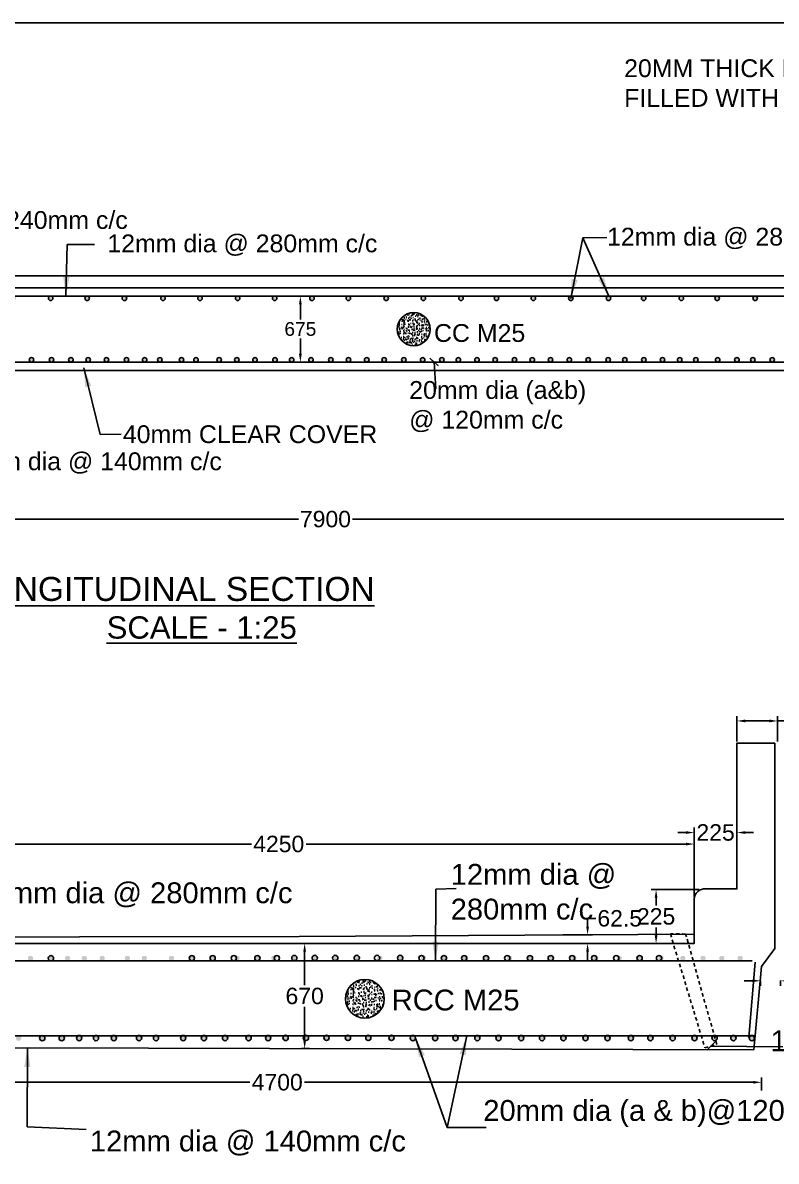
# Model space of a CAD drawing. Header units: metres. Extents: x -52 to 450, y 222 to 479.
# Drawn here: x -8.1 to 19.41, y 255.41 to 296.95 of the extents above; entities that cross this region are included whole.
import ezdxf

# ---------------------------------------------------------------- set-up
doc = ezdxf.new("R2010")
doc.units = ezdxf.units.M
doc.header["$MEASUREMENT"] = 0
doc.linetypes.add('HIDDEN', pattern=[9.525, 6.35, -3.175])
for name, color, linetype in [('DIMENSION', 255, 'Continuous'), ('DRAWING', 7, 'Continuous'), ('HATCH', 7, 'Continuous'), ('TEXT', 255, 'Continuous')]:
    doc.layers.add(name, color=color, linetype=linetype)
doc.styles.get("Standard").update_dxf_attribs({"font": 'arial.ttf'})
doc.styles.add('TIMES NEW ROMAN', font='times.ttf')
doc.dimstyles.new('dig', dxfattribs={"dimtxt": 0.5, "dimasz": 0.3, "dimexe": 0.18, "dimexo": 0.0625, "dimgap": 0.09, "dimtad": 0, "dimtih": 1, "dimtoh": 1, "dimdec": 4, "dimzin": 0, "dimdsep": 46, "dimtxsty": 'Standard', "dimcen": 0, "dimadec": 0, "dimazin": 0, "dimtfac": 1, "dimtdec": 4, "dimtofl": 0, "dimtmove": 0, "dimatfit": 3, "dimldrblk": 'ARCHTICK', "dimfxl": 1, "dimtolj": 1, "dimtzin": 0, "dimarcsym": 0})
doc.dimstyles.new('ISO-25', dxfattribs={"dimtxt": 0.636364, "dimasz": 0.703125, "dimexe": 1.25, "dimexo": 0.625, "dimtad": 0, "dimtih": 1, "dimtoh": 1, "dimlfac": 100, "dimtxsty": 'TIMES NEW ROMAN', "dimcen": 2.5, "dimadec": 0, "dimazin": 0, "dimtfac": 1, "dimtmove": 0, "dimatfit": 3, "dimfxl": 1, "dimarcsym": 0})

# ---------------------------------------------------------------- blocks, each defined once
blk = doc.blocks.new('*D64')
at = {"layer": 'Defpoints', "color": 0, "ltscale": 0.02, "transparency": 16777216}
for p in [(-18.722, 279.165), (24.624, 279.165), (24.624, 278.834)]:
    blk.add_point(p, dxfattribs=at)
at = {"layer": 'DIMENSION', "color": 0, "lineweight": -2, "ltscale": 0.02, "transparency": 16777216}
for p, q in [((-18.722, 279.103), (-18.722, 278.654)), ((-18.422, 278.834), (1.968, 278.834)), ((24.324, 278.834), (3.933, 278.834)), ((24.624, 279.103), (24.624, 278.654))]:
    blk.add_line(p, q, dxfattribs=at)
at = {"layer": 'DIMENSION', "color": 0, "ltscale": 0.02, "transparency": 16777216}
for points in [[(-18.422, 278.884), (-18.422, 278.784), (-18.722, 278.834)], [(24.324, 278.884), (24.324, 278.784), (24.624, 278.834)]]:
    blk.add_solid(points, dxfattribs=at)
at = {"layer": 'DIMENSION', "color": 0, "ltscale": 0.02, "transparency": 16777216, "insert": (2.951, 278.834), "char_height": 0.6, "attachment_point": 5}
blk.add_mtext('\\A1;7900', dxfattribs=at)
blk = doc.blocks.new('_ArchTick')
at = {"color": 0, "linetype": 'ByBlock', "const_width": 0.15}
blk.add_lwpolyline([(-0.5, -0.5), (0.5, 0.5)], dxfattribs=at)
blk = doc.blocks.new('*D71')
at = {"layer": 'Defpoints', "color": 0, "ltscale": 0.02, "transparency": 16777216}
for p in [(1.892, 286.972), (2.035, 286.972), (2.022, 284.567)]:
    blk.add_point(p, dxfattribs=at)
at = {"layer": 'DIMENSION', "color": 0, "lineweight": -2, "ltscale": 0.02, "transparency": 16777216}
for p, q in [((1.955, 286.972), (2.215, 286.972)), ((2.035, 286.672), (2.035, 286.115)), ((2.035, 284.867), (2.035, 285.424)), ((2.085, 284.567), (2.215, 284.567))]:
    blk.add_line(p, q, dxfattribs=at)
at = {"layer": 'DIMENSION', "color": 0, "ltscale": 0.02, "transparency": 16777216}
for points in [[(1.985, 286.672), (2.085, 286.672), (2.035, 286.972)], [(1.985, 284.867), (2.085, 284.867), (2.035, 284.567)]]:
    blk.add_solid(points, dxfattribs=at)
at = {"layer": 'DIMENSION', "color": 0, "ltscale": 0.02, "transparency": 16777216, "insert": (2.035, 285.77), "char_height": 0.5, "attachment_point": 5}
blk.add_mtext('\\A1;675', dxfattribs=at)
blk = doc.blocks.new('*D76')
at = {"layer": 'Defpoints', "color": 0, "ltscale": 0.02, "transparency": 16777216}
for p in [(18.873, 258.287), (-16.491, 257.932), (18.873, 257.932)]:
    blk.add_point(p, dxfattribs=at)
at = {"layer": 'DIMENSION', "color": 0, "lineweight": -2, "ltscale": 0.02, "transparency": 16777216}
for p, q in [((-16.491, 257.994), (-16.491, 258.467)), ((18.873, 257.994), (18.873, 258.467)), ((-16.191, 258.287), (0.194, 258.287)), ((18.573, 258.287), (2.188, 258.287))]:
    blk.add_line(p, q, dxfattribs=at)
at = {"layer": 'DIMENSION', "color": 0, "ltscale": 0.02, "transparency": 16777216}
for points in [[(-16.191, 258.337), (-16.191, 258.237), (-16.491, 258.287)], [(18.573, 258.337), (18.573, 258.237), (18.873, 258.287)]]:
    blk.add_solid(points, dxfattribs=at)
at = {"layer": 'DIMENSION', "color": 0, "ltscale": 0.02, "transparency": 16777216, "insert": (1.191, 258.287), "char_height": 0.6, "attachment_point": 5}
blk.add_mtext('\\A1;4700', dxfattribs=at)
blk = doc.blocks.new('*D80')
at = {"layer": 'Defpoints', "color": 0, "ltscale": 0.02, "transparency": 16777216}
for p in [(2.03, 263.352), (2.019, 259.516), (2.192, 259.516)]:
    blk.add_point(p, dxfattribs=at)
at = {"layer": 'DIMENSION', "color": 0, "lineweight": -2, "ltscale": 0.02, "transparency": 16777216}
for p, q in [((2.093, 263.352), (2.372, 263.352)), ((2.192, 263.052), (2.192, 261.83)), ((2.192, 259.816), (2.192, 261.038)), ((2.082, 259.516), (2.372, 259.516))]:
    blk.add_line(p, q, dxfattribs=at)
at = {"layer": 'DIMENSION', "color": 0, "ltscale": 0.02, "transparency": 16777216}
for points in [[(2.142, 263.052), (2.242, 263.052), (2.192, 263.352)], [(2.142, 259.816), (2.242, 259.816), (2.192, 259.516)]]:
    blk.add_solid(points, dxfattribs=at)
at = {"layer": 'DIMENSION', "color": 0, "ltscale": 0.02, "transparency": 16777216, "insert": (2.192, 261.434), "char_height": 0.6, "attachment_point": 5}
blk.add_mtext('\\A1;670', dxfattribs=at)
blk = doc.blocks.new('*D81')
at = {"layer": 'Defpoints', "color": 0, "ltscale": 0.02, "transparency": 16777216}
for p in [(16.66, 265.321), (15.02, 263.352), (16.412, 263.352)]:
    blk.add_point(p, dxfattribs=at)
at = {"layer": 'DIMENSION', "color": 0, "lineweight": -2, "ltscale": 0.02, "transparency": 16777216}
for p, q in [((16.598, 265.321), (14.84, 265.321)), ((15.02, 265.021), (15.02, 264.733)), ((15.02, 263.652), (15.02, 263.94)), ((16.35, 263.352), (14.84, 263.352))]:
    blk.add_line(p, q, dxfattribs=at)
at = {"layer": 'DIMENSION', "color": 0, "ltscale": 0.02, "transparency": 16777216}
for points in [[(14.97, 265.021), (15.07, 265.021), (15.02, 265.321)], [(14.97, 263.652), (15.07, 263.652), (15.02, 263.352)]]:
    blk.add_solid(points, dxfattribs=at)
at = {"layer": 'DIMENSION', "color": 0, "ltscale": 0.02, "transparency": 16777216, "insert": (15.02, 264.337), "char_height": 0.6, "attachment_point": 5}
blk.add_mtext('\\A1;225', dxfattribs=at)
blk = doc.blocks.new('*D82')
at = {"layer": 'Defpoints', "color": 0, "ltscale": 0.02, "transparency": 16777216}
for p in [(18.829, 262.049), (19.566, 262.061), (19.566, 261.99)]:
    blk.add_point(p, dxfattribs=at)
at = {"layer": 'DIMENSION', "color": 0, "lineweight": -2, "ltscale": 0.02, "transparency": 16777216}
for p, q in [((18.529, 261.99), (18.229, 261.99)), ((18.829, 261.986), (18.829, 261.81)), ((19.566, 261.998), (19.566, 261.81)), ((19.866, 261.99), (20.166, 261.99))]:
    blk.add_line(p, q, dxfattribs=at)
at = {"layer": 'DIMENSION', "color": 0, "ltscale": 0.02, "transparency": 16777216}
for points in [[(18.529, 262.04), (18.529, 261.94), (18.829, 261.99)], [(19.866, 262.04), (19.866, 261.94), (19.566, 261.99)]]:
    blk.add_solid(points, dxfattribs=at)
at = {"layer": 'DIMENSION', "color": 0, "ltscale": 0.02, "transparency": 16777216, "insert": (20.889, 261.99), "char_height": 0.6, "attachment_point": 5}
blk.add_mtext('\\A1;100', dxfattribs=at)
blk = doc.blocks.new('*D83')
at = {"layer": 'Defpoints', "color": 0, "ltscale": 0.02, "transparency": 16777216}
for p in [(19.454, 271.472), (17.972, 270.664), (19.454, 270.664)]:
    blk.add_point(p, dxfattribs=at)
at = {"layer": 'DIMENSION', "color": 0, "lineweight": -2, "ltscale": 0.02, "transparency": 16777216}
for p, q in [((17.972, 270.726), (17.972, 271.652)), ((18.272, 271.472), (19.154, 271.472)), ((19.454, 270.726), (19.454, 271.652)), ((19.454, 271.472), (19.754, 271.472))]:
    blk.add_line(p, q, dxfattribs=at)
at = {"layer": 'DIMENSION', "color": 0, "ltscale": 0.02, "transparency": 16777216}
for points in [[(18.272, 271.522), (18.272, 271.422), (17.972, 271.472)], [(19.154, 271.522), (19.154, 271.422), (19.454, 271.472)]]:
    blk.add_solid(points, dxfattribs=at)
at = {"layer": 'DIMENSION', "color": 0, "ltscale": 0.02, "transparency": 16777216, "insert": (20.511, 271.472), "char_height": 0.6, "attachment_point": 5}
blk.add_mtext('\\A1;200', dxfattribs=at)
blk = doc.blocks.new('*D84')
at = {"layer": 'Defpoints', "color": 0, "ltscale": 0.02, "transparency": 16777216}
for p in [(17.972, 267.4), (17.972, 265.345), (16.412, 264.975)]:
    blk.add_point(p, dxfattribs=at)
at = {"layer": 'DIMENSION', "color": 0, "lineweight": -2, "ltscale": 0.02, "transparency": 16777216}
for p, q in [((16.412, 265.038), (16.412, 267.58)), ((17.972, 265.407), (17.972, 267.58)), ((16.112, 267.4), (15.812, 267.4)), ((18.272, 267.4), (18.572, 267.4))]:
    blk.add_line(p, q, dxfattribs=at)
at = {"layer": 'DIMENSION', "color": 0, "ltscale": 0.02, "transparency": 16777216}
for points in [[(16.112, 267.45), (16.112, 267.35), (16.412, 267.4)], [(18.272, 267.45), (18.272, 267.35), (17.972, 267.4)]]:
    blk.add_solid(points, dxfattribs=at)
at = {"layer": 'DIMENSION', "color": 0, "ltscale": 0.02, "transparency": 16777216, "insert": (17.192, 267.4), "char_height": 0.6, "attachment_point": 5}
blk.add_mtext('\\A1;225', dxfattribs=at)
blk = doc.blocks.new('*D77')
at = {"layer": 'Defpoints', "color": 0, "ltscale": 0.02, "transparency": 16777216}
for p in [(-13.92, 266.941), (16.412, 266.98), (16.412, 266.941)]:
    blk.add_point(p, dxfattribs=at)
at = {"layer": 'DIMENSION', "color": 0, "lineweight": -2, "ltscale": 0.02, "transparency": 16777216}
for p, q in [((-13.92, 267.004), (-13.92, 267.16)), ((16.412, 267.004), (16.412, 267.16)), ((-13.62, 266.98), (0.249, 266.98)), ((16.112, 266.98), (2.243, 266.98))]:
    blk.add_line(p, q, dxfattribs=at)
at = {"layer": 'DIMENSION', "color": 0, "ltscale": 0.02, "transparency": 16777216}
for points in [[(-13.62, 267.03), (-13.62, 266.93), (-13.92, 266.98)], [(16.112, 267.03), (16.112, 266.93), (16.412, 266.98)]]:
    blk.add_solid(points, dxfattribs=at)
at = {"layer": 'DIMENSION', "color": 0, "ltscale": 0.02, "transparency": 16777216, "insert": (1.246, 266.98), "char_height": 0.6, "attachment_point": 5}
blk.add_mtext('\\A1;4250', dxfattribs=at)
blk = doc.blocks.new('*D89')
at = {"layer": 'Defpoints', "color": 0, "ltscale": 0.02, "transparency": 16777216}
for p in [(11.557, 263.667), (12.52, 263.667), (11.558, 263.352)]:
    blk.add_point(p, dxfattribs=at)
at = {"layer": 'DIMENSION', "color": 0, "lineweight": -2, "ltscale": 0.02, "transparency": 16777216}
for p, q in [((12.52, 263.967), (12.52, 264.267)), ((12.52, 264.267), (12.82, 264.267)), ((11.619, 263.667), (12.7, 263.667)), ((11.621, 263.352), (12.7, 263.352)), ((12.52, 263.052), (12.52, 262.752))]:
    blk.add_line(p, q, dxfattribs=at)
at = {"layer": 'DIMENSION', "color": 0, "ltscale": 0.02, "transparency": 16777216}
for points in [[(12.47, 263.967), (12.57, 263.967), (12.52, 263.667)], [(12.47, 263.052), (12.57, 263.052), (12.52, 263.352)]]:
    blk.add_solid(points, dxfattribs=at)
at = {"layer": 'DIMENSION', "color": 0, "ltscale": 0.02, "transparency": 16777216, "insert": (13.693, 264.267), "char_height": 0.6, "attachment_point": 5}
blk.add_mtext('\\A1;62.5', dxfattribs=at)

msp = doc.modelspace()

# ---------------------------------------------------------------- hatches: boundary and pattern name
at = {"layer": 'HATCH'}
h = msp.add_hatch(color=256, dxfattribs=at)
h.paths.add_polyline_path([(-6.99674, 286.89145, 0.35194172), (-7.06157, 286.97215), (-7.09718, 286.97215, 0.35194172), (-7.16202, 286.89145, 1)])
h.paths.add_polyline_path([(-8.34852, 286.89145, 0.35194172), (-8.41335, 286.97215), (-8.44897, 286.97215, 0.35194172), (-8.5138, 286.89145, 1)])
h.paths.add_polyline_path([(-9.75974, 286.89145, 0.35194172), (-9.82458, 286.97215), (-9.86019, 286.97215, 0.35194172), (-9.92502, 286.89145, 1)])
h.paths.add_polyline_path([(-11.04601, 286.89145, 0.35194172), (-11.11084, 286.97215), (-11.14646, 286.97215, 0.35194172), (-11.21129, 286.89145, 1)])
h.paths.add_polyline_path([(-12.47533, 286.89145, 0.35194172), (-12.54017, 286.97215), (-12.57578, 286.97215, 0.35194172), (-12.64061, 286.89145, 1)])
h.paths.add_polyline_path([(-13.82378, 286.89145, 0.35194172), (-13.88861, 286.97215), (-13.92423, 286.97215, 0.35194172), (-13.98906, 286.89145, 1)])
h.paths.add_polyline_path([(-16.56209, 286.89145, 0.35194172), (-16.62692, 286.97215), (-16.66253, 286.97215, 0.35194172), (-16.72737, 286.89145, 1)])
h = msp.add_hatch(color=256, dxfattribs=at)
h.paths.add_polyline_path([(1.17794, 286.89145, 0.35194172), (1.1131, 286.97215), (1.07749, 286.97215, 0.35194172), (1.01266, 286.89145, 1)])
h.paths.add_polyline_path([(-0.17117, 286.89145, 0.35194172), (-0.236, 286.97215), (-0.27162, 286.97215, 0.35194172), (-0.33645, 286.89145, 1)])
h.paths.add_polyline_path([(-1.54672, 286.89145, 0.35194172), (-1.61155, 286.97215), (-1.64717, 286.97215, 0.35194172), (-1.712, 286.89145, 1)])
h.paths.add_polyline_path([(-2.89581, 286.89145, 0.35194172), (-2.96064, 286.97215), (-2.99626, 286.97215, 0.35194172), (-3.06109, 286.89145, 1)])
h.paths.add_polyline_path([(-4.30444, 286.89145, 0.35194172), (-4.36927, 286.97215), (-4.40488, 286.97215, 0.35194172), (-4.46972, 286.89145, 1)])
h.paths.add_polyline_path([(-5.66677, 286.89145, 0.35194172), (-5.7316, 286.97215), (-5.76722, 286.97215, 0.35194172), (-5.83205, 286.89145, 1)])
h = msp.add_hatch(color=256, dxfattribs=at)
h.paths.add_polyline_path([(7.98164, 286.89145, 0.35194172), (7.91681, 286.97215), (7.8812, 286.97215, 0.35194172), (7.81636, 286.89145, 1)])
h.paths.add_polyline_path([(6.60608, 286.89145, 0.35194172), (6.54125, 286.97215), (6.50563, 286.97215, 0.35194172), (6.4408, 286.89145, 1)])
h.paths.add_polyline_path([(5.25037, 286.89145, 0.35194172), (5.18554, 286.97215), (5.14993, 286.97215, 0.35194172), (5.08509, 286.89145, 1)])
h.paths.add_polyline_path([(3.86821, 286.89145, 0.35194172), (3.80337, 286.97215), (3.76776, 286.97215, 0.35194172), (3.70293, 286.89145, 1)])
h.paths.add_polyline_path([(2.54026, 286.89145, 0.35194172), (2.47543, 286.97215), (2.43981, 286.97215, 0.35194172), (2.37498, 286.89145, 1)])
h = msp.add_hatch(color=256, dxfattribs=at)
h.paths.add_polyline_path([(17.33202, 286.89145, 0.35194172), (17.26719, 286.97215), (17.23157, 286.97215, 0.35194172), (17.16674, 286.89145, 1)])
h.paths.add_polyline_path([(16.0226, 286.89145, 0.35194172), (15.95777, 286.97215), (15.92215, 286.97215, 0.35194172), (15.85732, 286.89145, 1)])
h.paths.add_polyline_path([(14.64778, 286.89145, 0.35194172), (14.58295, 286.97215), (14.54733, 286.97215, 0.35194172), (14.4825, 286.89145, 1)])
h.paths.add_polyline_path([(13.36481, 286.89145, 0.35194172), (13.29998, 286.97215), (13.26436, 286.97215, 0.35194172), (13.19953, 286.89145, 1)])
h.paths.add_polyline_path([(11.98926, 286.89145, 0.35194172), (11.92443, 286.97215), (11.88881, 286.97215, 0.35194172), (11.82398, 286.89145, 1)])
h.paths.add_polyline_path([(10.62032, 286.89145, 0.35194172), (10.55549, 286.97215), (10.51988, 286.97215, 0.35194172), (10.45504, 286.89145, 1)])
h.paths.add_polyline_path([(9.27783, 286.89145, 0.35194172), (9.213, 286.97215), (9.17738, 286.97215, 0.35194172), (9.11255, 286.89145, 1)])
h = msp.add_hatch(color=256, dxfattribs=at)
h.paths.add_polyline_path([(26.80504, 286.89145, 0.35194172), (26.7402, 286.97215), (26.70459, 286.97215, 0.35194172), (26.63976, 286.89145, 1)])
h.paths.add_polyline_path([(25.50599, 286.89145, 0.35194172), (25.44115, 286.97215), (25.40554, 286.97215, 0.35194172), (25.34071, 286.89145, 1)])
h.paths.add_polyline_path([(24.09075, 286.89145, 0.35194172), (24.02592, 286.97215), (23.9903, 286.97215, 0.35194172), (23.92547, 286.89145, 1)])
h.paths.add_polyline_path([(22.77472, 286.89145, 0.35194172), (22.70988, 286.97215), (22.67427, 286.97215, 0.35194172), (22.60944, 286.89145, 1)])
h.paths.add_polyline_path([(21.45207, 286.89145, 0.35194172), (21.38724, 286.97215), (21.35162, 286.97215, 0.35194172), (21.28679, 286.89145, 1)])
h.paths.add_polyline_path([(20.03022, 286.89145, 0.35194172), (19.96538, 286.97215), (19.92977, 286.97215, 0.35194172), (19.86494, 286.89145, 1)])
h.paths.add_polyline_path([(18.7208, 286.89145, 0.35194172), (18.65597, 286.97215), (18.62035, 286.97215, 0.35194172), (18.55552, 286.89145, 1)])
h = msp.add_hatch(dxfattribs=at)
h.set_pattern_fill('AR-CONC', color=256, scale=0.032511)
h.set_pattern_definition([(50, (-508.9595, -259.2897), (0.233189913, -0.020401474), [0.0243834, -0.26821742]), (355, (-508.9595, -259.2897), (-0.04510973, 0.24454671), [0.01950672, -0.21457394]), (100.451444, (-508.94006, -259.2914), (0.188080185, 0.224145234), [0.0207227, -0.227949734]), (46.1842, (-508.9595, -259.22468), (0.34697299, -0.05381231), [0.0365751, -0.40232614]), (96.635635, (-508.93058, -259.22917), (0.30386984, 0.31669767), [0.03108407, -0.3419248]), (351.184164, (-508.9595, -259.2247), (0.30386984, 0.31669767), [0.02926008, -0.3218609]), (21, (-508.92698, -259.24094), (0.19406166, -0.130896244), [0.0243834, -0.26821742]), (326, (-508.92698, -259.24094), (0.07910474, 0.235755), [0.01950672, -0.21457394]), (71.451445, (-508.9108, -259.25185), (0.2731664, 0.10485876), [0.0207227, -0.227949734]), (37.5, (-508.95949, -259.289705), (0.003953315, 0.108227796), [0, -0.211973042, 0, -0.21782506, 0, -0.215386719]), (7.5, (-508.95949, -259.2897), (0.085527071, 0.128227992), [0, -0.124192795, 0, -0.207096362, 0, -0.082090787]), (327.5, (-509.03199, -259.289705), (0.173552095, -0.00733286), [0, -0.081278007, 0, -0.253587382, 0, -0.33649095]), (317.5, (-509.0645, -259.2897), (0.189600838, 0.032545334), [0, -0.10566141, 0, -0.16840803, 0, -0.23895734])])
h.paths.add_polyline_path([(5.57054, 285.76708, 1), (6.77722, 285.76708, 1)])
h = msp.add_hatch(color=256, dxfattribs=at)
h.paths.add_polyline_path([(-0.36445, 284.64984, 1), (-0.19918, 284.64984, 1)])
h.paths.add_polyline_path([(-1.01256, 284.64984, 1), (-0.84728, 284.64984, 1)])
h.paths.add_polyline_path([(-1.85906, 284.64984, 1), (-1.69378, 284.64984, 1)])
h.paths.add_polyline_path([(-2.22283, 284.64984, 1), (-2.38811, 284.64984, 1)])
h.paths.add_polyline_path([(-3.17509, 284.64984, 1), (-3.00981, 284.64984, 1)])
h.paths.add_polyline_path([(-3.7306, 284.64984, 1), (-3.56532, 284.64984, 1)])
h.paths.add_polyline_path([(-4.39193, 284.64984, 1), (-4.22665, 284.64984, 1)])
h.paths.add_polyline_path([(-5.12599, 284.64984, 1), (-4.96071, 284.64984, 1)])
h.paths.add_polyline_path([(-5.79392, 284.64984, 1), (-5.62864, 284.64984, 1)])
h.paths.add_polyline_path([(-6.42219, 284.64984, 1), (-6.25691, 284.64984, 1)])
h.paths.add_polyline_path([(-7.1298, 284.64984, 1), (-6.96452, 284.64984, 1)])
h.paths.add_polyline_path([(-7.86022, 284.64984, 1), (-7.69494, 284.64984, 1)])
h = msp.add_hatch(color=256, dxfattribs=at)
h.paths.add_polyline_path([(0.29507, 284.64984, 1), (0.46035, 284.64984, 1)])
h.paths.add_polyline_path([(1.02914, 284.64984, 1), (1.19442, 284.64984, 1)])
h.paths.add_polyline_path([(1.63756, 284.64984, 1), (1.80284, 284.64984, 1)])
h.paths.add_polyline_path([(2.33856, 284.64984, 1), (2.50384, 284.64984, 1)])
h.paths.add_polyline_path([(3.06568, 284.64984, 1), (3.23096, 284.64984, 1)])
h.paths.add_polyline_path([(3.7075, 284.64984, 1), (3.87278, 284.64984, 1)])
h.paths.add_polyline_path([(4.37544, 284.64984, 1), (4.54072, 284.64984, 1)])
h.paths.add_polyline_path([(5.01031, 284.64984, 1), (5.17559, 284.64984, 1)])
h.paths.add_polyline_path([(5.73116, 284.64984, 1), (5.89643, 284.64984, 1)])
h.paths.add_polyline_path([(6.41893, 284.64984, 1), (6.5842, 284.64984, 1)])
h.paths.add_polyline_path([(7.11715, 284.64984, 1), (7.28243, 284.64984, 1)])
h.paths.add_polyline_path([(7.71895, 284.64984, 1), (7.88423, 284.64984, 1)])
h = msp.add_hatch(color=256, dxfattribs=at)
h.paths.add_polyline_path([(8.40012, 284.64984, 1), (8.5654, 284.64984, 1)])
h.paths.add_polyline_path([(9.06144, 284.64984, 1), (9.22672, 284.64984, 1)])
h.paths.add_polyline_path([(9.76906, 284.64984, 1), (9.93434, 284.64984, 1)])
h.paths.add_polyline_path([(10.41715, 284.64984, 1), (10.58243, 284.64984, 1)])
h.paths.add_polyline_path([(11.08509, 284.64984, 1), (11.25037, 284.64984, 1)])
h.paths.add_polyline_path([(11.77287, 284.64984, 1), (11.93815, 284.64984, 1)])
h.paths.add_polyline_path([(12.46064, 284.64984, 1), (12.62592, 284.64984, 1)])
h.paths.add_polyline_path([(13.1881, 284.64984, 1), (13.35338, 284.64984, 1)])
h.paths.add_polyline_path([(13.79652, 284.64984, 1), (13.96179, 284.64984, 1)])
h.paths.add_polyline_path([(14.49091, 284.64984, 1), (14.65619, 284.64984, 1)])
h = msp.add_hatch(color=256, dxfattribs=at)
h.paths.add_polyline_path([(15.17207, 284.64984, 1), (15.33735, 284.64984, 1)])
h.paths.add_polyline_path([(15.80033, 284.64984, 1), (15.96561, 284.64984, 1)])
h.paths.add_polyline_path([(16.38633, 284.64984, 1), (16.55161, 284.64984, 1)])
h.paths.add_polyline_path([(17.18652, 284.64984, 1), (17.3518, 284.64984, 1)])
h.paths.add_polyline_path([(17.88753, 284.64984, 1), (18.05281, 284.64984, 1)])
h.paths.add_polyline_path([(18.46949, 284.64984, 1), (18.63477, 284.64984, 1)])
h.paths.add_polyline_path([(19.17711, 284.64984, 1), (19.34238, 284.64984, 1)])
h.paths.add_polyline_path([(19.87812, 284.64984, 1), (20.0434, 284.64984, 1)])
h = msp.add_hatch(color=256, dxfattribs=at)
h.paths.add_polyline_path([(-16.35792, 262.89877), (-16.43361, 262.89877, 0.30082017), (-16.49249, 262.80976, 1), (-16.29904, 262.80976, 0.30082017)])
h.paths.add_polyline_path([(-15.52707, 262.80976, 0.30082017), (-15.58596, 262.89877), (-15.66164, 262.89877, 0.30082017), (-15.72053, 262.80976, 1)])
h.paths.add_polyline_path([(-14.66786, 262.80976, 0.30082017), (-14.72674, 262.89877), (-14.80243, 262.89877, 0.30082017), (-14.86131, 262.80976, 1)])
h.paths.add_polyline_path([(-13.95571, 262.80976, 0.30082017), (-14.0146, 262.89877), (-14.09028, 262.89877, 0.30082017), (-14.14917, 262.80976, 1)])
h.paths.add_polyline_path([(-13.3667, 262.89877), (-13.46398, 262.89877, 0.26706443), (-13.51207, 262.81517, 1), (-13.31861, 262.81517, 0.26706443)])
h.paths.add_polyline_path([(-12.6365, 262.80976, 0.30082017), (-12.69539, 262.89877), (-12.77107, 262.89877, 0.30082017), (-12.82996, 262.80976, 1)])
h.paths.add_polyline_path([(-11.77424, 262.89877), (-11.84993, 262.89877, 0.30082017), (-11.90882, 262.80976, 1), (-11.71536, 262.80976, 0.30082017)])
h.paths.add_polyline_path([(-11.15499, 262.89877), (-11.23068, 262.89877, 0.30082017), (-11.28956, 262.80976, 1), (-11.09611, 262.80976, 0.30082017)])
h.paths.add_polyline_path([(-10.1053, 262.80976, 0.30082017), (-10.16419, 262.89877), (-10.23987, 262.89877, 0.30082017), (-10.29876, 262.80976, 1)])
h.paths.add_polyline_path([(-9.34671, 262.80976, 0.30082017), (-9.40559, 262.89877), (-9.48128, 262.89877, 0.30082017), (-9.54016, 262.80976, 1)])
h.paths.add_polyline_path([(-8.63363, 262.89877), (-8.70931, 262.89877, 0.30082017), (-8.7682, 262.80976, 1), (-8.57474, 262.80976, 0.30082017)])
h.paths.add_polyline_path([(-7.71552, 262.80976, 0.30082017), (-7.77441, 262.89877), (-7.85009, 262.89877, 0.30082017), (-7.90898, 262.80976, 1)])
h.paths.add_polyline_path([(-7.06227, 262.89877), (-7.13795, 262.89877, 0.30082017), (-7.19684, 262.80976, 1), (-7.00338, 262.80976, 0.30082017)])
h.paths.add_polyline_path([(-6.36628, 262.81517, 0.26706443), (-6.41437, 262.89877), (-6.51165, 262.89877, 0.26706443), (-6.55974, 262.81517, 1)])
h.paths.add_polyline_path([(-5.75292, 262.81517, 0.26706443), (-5.80101, 262.89877), (-5.89829, 262.89877, 0.26706443), (-5.94638, 262.81517, 1)])
h.paths.add_polyline_path([(-5.15079, 262.89877), (-5.24807, 262.89877, 0.26706443), (-5.29616, 262.81517, 1), (-5.1027, 262.81517, 0.26706443)])
h.paths.add_polyline_path([(-4.18156, 262.81517, 0.26706443), (-4.22965, 262.89877), (-4.32693, 262.89877, 0.26706443), (-4.37502, 262.81517, 1)])
h.paths.add_polyline_path([(-3.56231, 262.81517, 0.26706443), (-3.6104, 262.89877), (-3.70768, 262.89877, 0.26706443), (-3.75576, 262.81517, 1)])
h.paths.add_polyline_path([(-2.5715, 262.81517, 0.26706443), (-2.61959, 262.89877), (-2.71687, 262.89877, 0.26706443), (-2.76496, 262.81517, 1)])
h.paths.add_polyline_path([(-1.81291, 262.81517, 0.26706443), (-1.86099, 262.89877), (-1.95827, 262.89877, 0.26706443), (-2.00636, 262.81517, 1)])
h.paths.add_polyline_path([(-1.04094, 262.81517, 0.26706443), (-1.08903, 262.89877), (-1.18631, 262.89877, 0.26706443), (-1.2344, 262.81517, 1)])
h.paths.add_polyline_path([(-0.18172, 262.81517, 0.26706443), (-0.22981, 262.89877), (-0.32709, 262.89877, 0.26706443), (-0.37518, 262.81517, 1)])
h.paths.add_polyline_path([(0.53042, 262.81517, 0.26706443), (0.48233, 262.89877), (0.38505, 262.89877, 0.26706443), (0.33696, 262.81517, 1)])
h.paths.add_polyline_path([(1.16752, 262.82058, 0.2398206), (1.12772, 262.89877), (1.01386, 262.89877, 0.2398206), (0.97406, 262.82058, 1)])
h.paths.add_polyline_path([(1.91151, 262.82212, 0.23278945), (1.87378, 262.89877), (1.75579, 262.89877, 0.23278945), (1.71806, 262.82212, 1)])
h.paths.add_polyline_path([(2.66274, 262.82212, 0.23278945), (2.62501, 262.89877), (2.50702, 262.89877, 0.23278945), (2.46929, 262.82212, 1)])
h.paths.add_polyline_path([(3.44455, 262.82212, 0.23278945), (3.40682, 262.89877), (3.28883, 262.89877, 0.23278945), (3.2511, 262.82212, 1)])
h.paths.add_polyline_path([(4.18767, 262.82212, 0.23278945), (4.14993, 262.89877), (4.03194, 262.89877, 0.23278945), (3.99421, 262.82212, 1)])
h.paths.add_polyline_path([(5.0314, 262.82212, 0.23278945), (4.99366, 262.89877), (4.87568, 262.89877, 0.23278945), (4.83794, 262.82212, 1)])
h.paths.add_polyline_path([(5.76595, 262.89877), (5.66289, 262.89877, 0.25771792), (5.61769, 262.81692, 1), (5.81115, 262.81692, 0.25771792)])
h.paths.add_polyline_path([(6.62841, 262.81692, 0.25771792), (6.58321, 262.89877), (6.48014, 262.89877, 0.25771792), (6.43495, 262.81692, 1)])
h.paths.add_polyline_path([(7.36875, 262.81517, 0.26706443), (7.32066, 262.89877), (7.22338, 262.89877, 0.26706443), (7.17529, 262.81517, 1)])
h.paths.add_polyline_path([(8.16604, 262.81517, 0.26706443), (8.11796, 262.89877), (8.02067, 262.89877, 0.26706443), (7.97259, 262.81517, 1)])
h.paths.add_polyline_path([(8.94011, 262.81517, 0.26706443), (8.89202, 262.89877), (8.79474, 262.89877, 0.26706443), (8.74665, 262.81517, 1)])
h.paths.add_polyline_path([(9.76836, 262.81517, 0.26706443), (9.72027, 262.89877), (9.62299, 262.89877, 0.26706443), (9.5749, 262.81517, 1)])
h.paths.add_polyline_path([(10.47885, 262.89877), (10.38157, 262.89877, 0.26706443), (10.33348, 262.81517, 1), (10.52694, 262.81517, 0.26706443)])
h.paths.add_polyline_path([(11.26066, 262.89877), (11.16338, 262.89877, 0.26706443), (11.11529, 262.81517, 1), (11.30875, 262.81517, 0.26706443)])
h.paths.add_polyline_path([(12.0657, 262.89877), (11.96842, 262.89877, 0.26706443), (11.92033, 262.81517, 1), (12.11378, 262.81517, 0.26706443)])
h.paths.add_polyline_path([(12.91881, 262.81517, 0.26706443), (12.87072, 262.89877), (12.77344, 262.89877, 0.26706443), (12.72535, 262.81517, 1)])
h.paths.add_polyline_path([(13.72219, 262.89877), (13.62491, 262.89877, 0.26706443), (13.57682, 262.81517, 1), (13.77028, 262.81517, 0.26706443)])
h.paths.add_polyline_path([(14.48242, 262.81517, 0.26706443), (14.43434, 262.89877), (14.33705, 262.89877, 0.26706443), (14.28897, 262.81517, 1)])
h.paths.add_polyline_path([(15.2952, 262.81517, 0.26706443), (15.24711, 262.89877), (15.14983, 262.89877, 0.26706443), (15.10174, 262.81517, 1)])
h.paths.add_polyline_path([(16.04439, 262.89877), (15.94711, 262.89877, 0.26706443), (15.89902, 262.81517, 1), (16.09248, 262.81517, 0.26706443)])
h.paths.add_polyline_path([(16.77976, 262.89877), (16.68248, 262.89877, 0.26706443), (16.63439, 262.81517, 1), (16.82785, 262.81517, 0.26706443)])
h.paths.add_polyline_path([(17.46566, 262.89877), (17.36838, 262.89877, 0.26706443), (17.32029, 262.81517, 1), (17.51375, 262.81517, 0.26706443)])
h.paths.add_polyline_path([(18.13831, 262.89877), (18.04103, 262.89877, 0.26706443), (17.99294, 262.81517, 1), (18.1864, 262.81517, 0.26706443)])
h = msp.add_hatch(dxfattribs=at)
h.set_pattern_fill('AR-CONC', color=256, scale=0.038054)
h.set_pattern_definition([(50, (-598.56512, -376.64506), (0.272944445, -0.023879545), [0.02854032, -0.31394349]), (355, (-598.56512, -376.64506), (-0.052800095, 0.28623736), [0.02283225, -0.25115479]), (100.451444, (-598.54238, -376.64705), (0.22014435, 0.26235782), [0.02425554, -0.26681091]), (46.1842, (-598.56512, -376.56896), (0.40612542, -0.0629863), [0.04281048, -0.47091524]), (96.635635, (-598.53128, -376.5742), (0.35567398, 0.37068872), [0.03638333, -0.4002166]), (351.184164, (-598.56512, -376.56896), (0.35567398, 0.37068872), [0.03424838, -0.3767322]), (21, (-598.52707, -376.58798), (0.22714556, -0.153211613), [0.02854032, -0.31394349]), (326, (-598.52707, -376.58798), (0.09259062, 0.27594683), [0.02283225, -0.25115479]), (71.451445, (-598.50814, -376.60075), (0.31973618, 0.12273522), [0.02425554, -0.26681091]), (37.5, (-598.56512, -376.64506), (0.004627282, 0.126678617), [0, -0.248110494, 0, -0.25496017, 0, -0.252106138]), (7.5, (-598.56512, -376.64506), (0.100107842, 0.150088473), [0, -0.14536535, 0, -0.24240243, 0, -0.096085736]), (327.5, (-598.64998, -376.64506), (0.203139491, -0.008582976), [0, -0.095134392, 0, -0.296819302, 0, -0.393856382]), (317.5, (-598.68804, -376.64506), (0.221924246, 0.038093706), [0, -0.12367471, 0, -0.19711846, 0, -0.27969511])])
h.paths.add_polyline_path([(3.68269, 261.33374, 1), (5.09508, 261.33374, 1)])
h = msp.add_hatch(color=256, dxfattribs=at)
h.paths.add_polyline_path([(-15.93258, 259.98475), (-16.00826, 259.98475, 0.30082017), (-16.06715, 259.89573, 1), (-15.87369, 259.89573, 0.30082017)])
h.paths.add_polyline_path([(-15.10173, 259.89573, 0.30082017), (-15.16061, 259.98475), (-15.2363, 259.98475, 0.30082017), (-15.29518, 259.89573, 1)])
h.paths.add_polyline_path([(-14.24251, 259.89573, 0.30082017), (-14.3014, 259.98475), (-14.37708, 259.98475, 0.30082017), (-14.43597, 259.89573, 1)])
h.paths.add_polyline_path([(-13.53037, 259.89573, 0.30082017), (-13.58925, 259.98475), (-13.66494, 259.98475, 0.30082017), (-13.72382, 259.89573, 1)])
h.paths.add_polyline_path([(-12.94136, 259.98475), (-13.03864, 259.98475, 0.26706443), (-13.08672, 259.90114, 1), (-12.89327, 259.90114, 0.26706443)])
h.paths.add_polyline_path([(-12.21115, 259.89573, 0.30082017), (-12.27004, 259.98475), (-12.34572, 259.98475, 0.30082017), (-12.40461, 259.89573, 1)])
h.paths.add_polyline_path([(-11.3489, 259.98475), (-11.42458, 259.98475, 0.30082017), (-11.48347, 259.89573, 1), (-11.29001, 259.89573, 0.30082017)])
h.paths.add_polyline_path([(-10.72965, 259.98475), (-10.80533, 259.98475, 0.30082017), (-10.86422, 259.89573, 1), (-10.67076, 259.89573, 0.30082017)])
h.paths.add_polyline_path([(-9.67996, 259.89573, 0.30082017), (-9.73884, 259.98475), (-9.81453, 259.98475, 0.30082017), (-9.87341, 259.89573, 1)])
h.paths.add_polyline_path([(-8.92136, 259.89573, 0.30082017), (-8.98025, 259.98475), (-9.05593, 259.98475, 0.30082017), (-9.11482, 259.89573, 1)])
h.paths.add_polyline_path([(-8.20828, 259.98475), (-8.28397, 259.98475, 0.30082017), (-8.34285, 259.89573, 1), (-8.1494, 259.89573, 0.30082017)])
h.paths.add_polyline_path([(-7.29018, 259.89573, 0.30082017), (-7.34906, 259.98475), (-7.42475, 259.98475, 0.30082017), (-7.48363, 259.89573, 1)])
h.paths.add_polyline_path([(-6.63692, 259.98475), (-6.71261, 259.98475, 0.30082017), (-6.77149, 259.89573, 1), (-6.57804, 259.89573, 0.30082017)])
h.paths.add_polyline_path([(-5.94094, 259.90114, 0.26706443), (-5.98902, 259.98475), (-6.08631, 259.98475, 0.26706443), (-6.13439, 259.90114, 1)])
h.paths.add_polyline_path([(-5.32757, 259.90114, 0.26706443), (-5.37566, 259.98475), (-5.47294, 259.98475, 0.26706443), (-5.52103, 259.90114, 1)])
h.paths.add_polyline_path([(-4.72544, 259.98475), (-4.82272, 259.98475, 0.26706443), (-4.87081, 259.90114, 1), (-4.67735, 259.90114, 0.26706443)])
h.paths.add_polyline_path([(-3.75621, 259.90114, 0.26706443), (-3.8043, 259.98475), (-3.90158, 259.98475, 0.26706443), (-3.94967, 259.90114, 1)])
h.paths.add_polyline_path([(-3.13696, 259.90114, 0.26706443), (-3.18505, 259.98475), (-3.28233, 259.98475, 0.26706443), (-3.33042, 259.90114, 1)])
h.paths.add_polyline_path([(-2.14616, 259.90114, 0.26706443), (-2.19424, 259.98475), (-2.29152, 259.98475, 0.26706443), (-2.33961, 259.90114, 1)])
h.paths.add_polyline_path([(-1.38756, 259.90114, 0.26706443), (-1.43565, 259.98475), (-1.53293, 259.98475, 0.26706443), (-1.58102, 259.90114, 1)])
h.paths.add_polyline_path([(-0.6156, 259.90114, 0.26706443), (-0.66368, 259.98475), (-0.76096, 259.98475, 0.26706443), (-0.80905, 259.90114, 1)])
h.paths.add_polyline_path([(0.24362, 259.90114, 0.26706443), (0.19553, 259.98475), (0.09825, 259.98475, 0.26706443), (0.05017, 259.90114, 1)])
h.paths.add_polyline_path([(0.95576, 259.90114, 0.26706443), (0.90768, 259.98475), (0.8104, 259.98475, 0.26706443), (0.76231, 259.90114, 1)])
h.paths.add_polyline_path([(1.59286, 259.90655, 0.2398206), (1.55307, 259.98475), (1.4392, 259.98475, 0.2398206), (1.39941, 259.90655, 1)])
h.paths.add_polyline_path([(2.33686, 259.9081, 0.23278945), (2.29913, 259.98475), (2.18114, 259.98475, 0.23278945), (2.1434, 259.9081, 1)])
h.paths.add_polyline_path([(3.08809, 259.9081, 0.23278945), (3.05036, 259.98475), (2.93237, 259.98475, 0.23278945), (2.89463, 259.9081, 1)])
h.paths.add_polyline_path([(3.8699, 259.9081, 0.23278945), (3.83217, 259.98475), (3.71418, 259.98475, 0.23278945), (3.67644, 259.9081, 1)])
h.paths.add_polyline_path([(4.61301, 259.9081, 0.23278945), (4.57528, 259.98475), (4.45729, 259.98475, 0.23278945), (4.41956, 259.9081, 1)])
h.paths.add_polyline_path([(5.45674, 259.9081, 0.23278945), (5.41901, 259.98475), (5.30102, 259.98475, 0.23278945), (5.26329, 259.9081, 1)])
h.paths.add_polyline_path([(6.1913, 259.98475), (6.08823, 259.98475, 0.25771792), (6.04304, 259.90289, 1), (6.23649, 259.90289, 0.25771792)])
h.paths.add_polyline_path([(7.05375, 259.90289, 0.25771792), (7.00856, 259.98475), (6.90549, 259.98475, 0.25771792), (6.8603, 259.90289, 1)])
h.paths.add_polyline_path([(7.7941, 259.90114, 0.26706443), (7.74601, 259.98475), (7.64873, 259.98475, 0.26706443), (7.60064, 259.90114, 1)])
h.paths.add_polyline_path([(8.59139, 259.90114, 0.26706443), (8.5433, 259.98475), (8.44602, 259.98475, 0.26706443), (8.39793, 259.90114, 1)])
h.paths.add_polyline_path([(9.36546, 259.90114, 0.26706443), (9.31737, 259.98475), (9.22009, 259.98475, 0.26706443), (9.172, 259.90114, 1)])
h.paths.add_polyline_path([(10.1937, 259.90114, 0.26706443), (10.14562, 259.98475), (10.04833, 259.98475, 0.26706443), (10.00025, 259.90114, 1)])
h.paths.add_polyline_path([(10.9042, 259.98475), (10.80692, 259.98475, 0.26706443), (10.75883, 259.90114, 1), (10.95229, 259.90114, 0.26706443)])
h.paths.add_polyline_path([(11.68601, 259.98475), (11.58873, 259.98475, 0.26706443), (11.54064, 259.90114, 1), (11.73409, 259.90114, 0.26706443)])
h.paths.add_polyline_path([(12.49104, 259.98475), (12.39376, 259.98475, 0.26706443), (12.34567, 259.90114, 1), (12.53913, 259.90114, 0.26706443)])
h.paths.add_polyline_path([(13.34415, 259.90114, 0.26706443), (13.29606, 259.98475), (13.19878, 259.98475, 0.26706443), (13.1507, 259.90114, 1)])
h.paths.add_polyline_path([(14.14754, 259.98475), (14.05026, 259.98475, 0.26706443), (14.00217, 259.90114, 1), (14.19563, 259.90114, 0.26706443)])
h.paths.add_polyline_path([(14.90777, 259.90114, 0.26706443), (14.85968, 259.98475), (14.7624, 259.98475, 0.26706443), (14.71431, 259.90114, 1)])
h.paths.add_polyline_path([(15.72055, 259.90114, 0.26706443), (15.67246, 259.98475), (15.57518, 259.98475, 0.26706443), (15.52709, 259.90114, 1)])
h.paths.add_polyline_path([(16.46974, 259.98475), (16.37246, 259.98475, 0.26706443), (16.32437, 259.90114, 1), (16.51783, 259.90114, 0.26706443)])
h.paths.add_polyline_path([(17.20511, 259.98475), (17.10783, 259.98475, 0.26706443), (17.05974, 259.90114, 1), (17.2532, 259.90114, 0.26706443)])
h.paths.add_polyline_path([(17.89101, 259.98475), (17.79373, 259.98475, 0.26706443), (17.74564, 259.90114, 1), (17.9391, 259.90114, 0.26706443)])
h.paths.add_polyline_path([(18.56366, 259.98475), (18.46638, 259.98475, 0.26706443), (18.41829, 259.90114, 1), (18.61175, 259.90114, 0.26706443)])

# ---------------------------------------------------------------- linework, layer by layer
msp.add_lwpolyline([(18.40488, 259.92411), (18.64083, 262.6655)])
at = {"layer": 'DIMENSION', "ltscale": 0.02}
msp.add_lwpolyline([(56.46593, 221.91126), (-51.62706, 221.91126), (-51.62706, 296.94642), (56.46593, 296.94642)], close=True, dxfattribs=at)
at = {"layer": 'DRAWING'}
msp.add_lwpolyline([(-21.1885, 287.71784), (27.4366, 287.71784), (27.4366, 284.25398), (-21.1885, 284.25398)], close=True, dxfattribs=at)
for points in [[(-21.1885, 287.27045), (27.4366, 287.27045)], [(-20.88141, 286.39342), (-20.88141, 286.97215), (27.12028, 286.97215), (27.12028, 286.38617)], [(27.14068, 285.19875), (27.14068, 284.5672), (-20.84403, 284.5672), (-20.84403, 285.20139)], [(19.35873, 270.66389), (17.97244, 270.66389), (17.97244, 265.34486), (16.87702, 265.34486), (16.76489, 265.34486)], [(18.87322, 262.51813), (19.35873, 263.16718), (19.35873, 270.66389)], [(-17.14887, 265.16333), (-17.14088, 263.16718), (-16.49125, 262.51813), (-16.01373, 259.45954), (-7.92744, 259.54549), (18.58727, 259.46684), (18.87322, 262.51813)], [(16.41202, 264.97516), (16.41202, 263.35219), (-14.05671, 263.35219), (-14.05671, 264.85354)], [(-14.05671, 263.58461), (1.99412, 263.61127), (16.41202, 263.6954)], [(-16.1726, 262.71998), (18.52798, 262.71998)], [(-15.79894, 259.98475), (18.63354, 259.98475)]]:
    msp.add_lwpolyline(points, dxfattribs=at)
at = {"layer": 'DRAWING', "linetype": 'HIDDEN', "ltscale": 0.02}
msp.add_lwpolyline([(16.09728, 263.69758), (15.54072, 263.70143), (16.80288, 259.54549), (17.23417, 259.66781)], close=True, dxfattribs=at)
at = {"layer": 'DRAWING'}
for centre, radius in [((6.17388, 285.76708), 0.60334), ((4.38888, 261.33374), 0.7062)]:
    msp.add_circle(centre, radius, dxfattribs=at)
msp.add_arc((16.79722, 264.96075), 0.38547, 85.188557, 177.857174, dxfattribs=at)
at = {"layer": 'HATCH'}
for centre, radius in [((-7.07938, 286.89145), 0.08264), ((-5.74941, 286.89145), 0.08264), ((-4.38708, 286.89145), 0.08264), ((-2.97845, 286.89145), 0.08264), ((-1.62936, 286.89145), 0.08264), ((-0.25381, 286.89145), 0.08264), ((1.0953, 286.89145), 0.08264), ((2.45762, 286.89145), 0.08264), ((3.78557, 286.89145), 0.08264), ((5.16773, 286.89145), 0.08264), ((6.52344, 286.89145), 0.08264), ((7.899, 286.89145), 0.08264), ((9.19519, 286.89145), 0.08264), ((10.53768, 286.89145), 0.08264), ((11.90662, 286.89145), 0.08264), ((13.28217, 286.89145), 0.08264), ((14.56514, 286.89145), 0.08264), ((15.93996, 286.89145), 0.08264), ((17.24938, 286.89145), 0.08264), ((18.63816, 286.89145), 0.08264), ((-7.77758, 284.64984), 0.08264), ((-7.04716, 284.64984), 0.08264), ((-6.33955, 284.64984), 0.08264), ((-5.71128, 284.64984), 0.08264), ((-5.04335, 284.64984), 0.08264), ((-4.30929, 284.64984), 0.08264), ((-3.64796, 284.64984), 0.08264), ((-3.09245, 284.64984), 0.08264), ((-2.30547, 284.64984), 0.08264), ((-1.77642, 284.64984), 0.08264), ((-0.92992, 284.64984), 0.08264), ((-0.28182, 284.64984), 0.08264), ((0.37771, 284.64984), 0.08264), ((1.11178, 284.64984), 0.08264), ((1.7202, 284.64984), 0.08264), ((2.4212, 284.64984), 0.08264), ((3.14832, 284.64984), 0.08264), ((3.79014, 284.64984), 0.08264), ((4.45808, 284.64984), 0.08264), ((5.09295, 284.64984), 0.08264), ((5.8138, 284.64984), 0.08264), ((6.50156, 284.64984), 0.08264), ((7.19979, 284.64984), 0.08264), ((7.80159, 284.64984), 0.08264), ((8.48276, 284.64984), 0.08264), ((9.14408, 284.64984), 0.08264), ((9.8517, 284.64984), 0.08264), ((10.49979, 284.64984), 0.08264), ((11.16773, 284.64984), 0.08264), ((11.85551, 284.64984), 0.08264), ((12.54328, 284.64984), 0.08264), ((13.27074, 284.64984), 0.08264), ((13.87916, 284.64984), 0.08264), ((14.57355, 284.64984), 0.08264), ((15.25471, 284.64984), 0.08264), ((15.88297, 284.64984), 0.08264), ((16.46897, 284.64984), 0.08264), ((17.26916, 284.64984), 0.08264), ((17.97017, 284.64984), 0.08264), ((18.55213, 284.64984), 0.08264), ((19.25975, 284.64984), 0.08264), ((-7.06826, 262.8113), 0.09673), ((-1.92423, 262.81671), 0.09673), ((-1.16564, 262.81671), 0.09673), ((-0.39367, 262.81671), 0.09673), ((0.46554, 262.81671), 0.09673), ((1.17769, 262.81671), 0.09673), ((1.81479, 262.82212), 0.09673), ((2.55878, 262.82366), 0.09673), ((3.31001, 262.82366), 0.09673), ((4.09182, 262.82366), 0.09673), ((4.83493, 262.82366), 0.09673), ((5.67867, 262.82366), 0.09673), ((6.45842, 262.81846), 0.09673), ((7.27567, 262.81846), 0.09673), ((8.01602, 262.81671), 0.09673), ((8.81331, 262.81671), 0.09673), ((9.58738, 262.81671), 0.09673), ((10.41563, 262.81671), 0.09673), ((11.17421, 262.81671), 0.09673), ((11.95602, 262.81671), 0.09673), ((12.76105, 262.81671), 0.09673), ((13.56607, 262.81671), 0.09673), ((14.41755, 262.81671), 0.09673), ((15.12969, 262.81671), 0.09673), ((-7.38691, 259.89573), 0.09673), ((-6.67476, 259.89573), 0.09673), ((-6.03767, 259.90114), 0.09673), ((-5.4243, 259.90114), 0.09673), ((-4.77408, 259.90114), 0.09673), ((-3.85294, 259.90114), 0.09673), ((-3.23369, 259.90114), 0.09673), ((-2.24288, 259.90114), 0.09673), ((-1.48429, 259.90114), 0.09673), ((-0.71232, 259.90114), 0.09673), ((0.14689, 259.90114), 0.09673), ((0.85904, 259.90114), 0.09673), ((1.49613, 259.90655), 0.09673), ((2.24013, 259.9081), 0.09673), ((2.99136, 259.9081), 0.09673), ((3.77317, 259.9081), 0.09673), ((4.51628, 259.9081), 0.09673), ((5.36002, 259.9081), 0.09673), ((6.13977, 259.90289), 0.09673), ((6.95702, 259.90289), 0.09673), ((7.69737, 259.90114), 0.09673), ((8.49466, 259.90114), 0.09673), ((9.26873, 259.90114), 0.09673), ((10.09698, 259.90114), 0.09673), ((10.85556, 259.90114), 0.09673), ((11.63737, 259.90114), 0.09673), ((12.4424, 259.90114), 0.09673), ((13.24742, 259.90114), 0.09673), ((14.0989, 259.90114), 0.09673), ((14.81104, 259.90114), 0.09673), ((15.62382, 259.90114), 0.09673), ((16.4211, 259.90114), 0.09673), ((17.15647, 259.90114), 0.09673), ((17.84237, 259.90114), 0.09673), ((18.51502, 259.90114), 0.09673)]:
    msp.add_circle(centre, radius, dxfattribs=at)

# ---------------------------------------------------------------- texts
at = {"layer": 'TEXT'}
for s, height, p in [('%%ULONGITUDINAL SECTION', 0.875, (-10.05708, 275.85165)), ('%%USCALE - 1:25', 0.8127801, (-5.03529, 274.47553))]:
    msp.add_text(s, height=height, dxfattribs=at).set_placement(p)
at = {"layer": 'TEXT', "attachment_point": 1}
for s, insert, char_height, width in [('20MM THICK EXPANSION JOINT FILLED WITH MASTIC FILLER', (13.85344, 295.61322), 0.6502241, 16.6080752), ('bent upbars                       20mm dia @ 240mm c/c', (-14.12211, 291.15909), 0.6502241, 10.7500532), ('12mm dia @ 280mm c/c', (-5.00941, 289.22217), 0.6502241, 10.7500532), ('12mm dia @ 280mm c/c ', (13.23033, 289.46662), 0.6502241, 10.7500532), ('CC M25', (6.9136, 285.95159), 0.650224, 12.2350988), ('20mm dia (a&b) @ 120mm c/c', (6.00826, 283.8731), 0.6502241, 7.4150802), ('40mm CLEAR COVER', (-4.44432, 282.25967), 0.6502241, 9.2826181), ('12mm dia @ 140mm c/c', (-10.68729, 281.27194), 0.6502241, 10.7500532), ('12mm dia @ 280mm c/c', (7.52302, 266.2553), 0.7610751, 8.7458463), ('12mm dia @ 280mm c/c', (-9.78775, 265.5821), 0.7610751, 11.6698078), ('RCC M25{\\H0.7219x; }', (5.36973, 261.66934), 0.7610751, 5.5929785), ('100mm dia DRAIN SPOUT', (19.19893, 260.18207), 0.7610751, 12.8072747), ('20mm dia (a & b)@120 mm c/c', (8.7127, 257.64093), 0.7610751, 15.0171329), ('12mm dia @ 140mm c/c', (-5.64844, 256.52567), 0.7610751, 11.6698078)]:
    msp.add_mtext(s, dxfattribs=dict(at, insert=insert, char_height=char_height, width=width))

# ---------------------------------------------------------------- dimensions: what is measured, and where the dimension line sits
at = {"layer": 'DIMENSION', "ltscale": 0.02}
dim = msp.add_linear_dim(base=(2.03543, 286.97215), p1=(2.0224, 284.5672), p2=(1.89221, 286.97215), angle=90, text='675', dimstyle='dig', dxfattribs=at)
dim.commit()
dim.dimension.update_dxf_attribs({"geometry": '*D71', "text_midpoint": (2.03543, 285.76968)})
for base, p1, p2, text, picture, middle in [((24.6239, 278.83408), (-18.72246, 279.16536), (24.6239, 279.16536), '7900', '*D64', (2.95072, 278.83408)), ((19.45387, 271.47224), (17.97244, 270.66389), (19.45387, 270.66389), '200', '*D83', (20.51079, 271.47224)), ((17.97244, 267.40012), (16.41202, 264.97516), (17.97244, 265.34486), '225', '*D84', (17.19223, 267.40012)), ((16.41202, 266.98018), (-13.91971, 266.94109), (16.41202, 266.94109), '4250', '*D77', (1.24616, 266.98018)), ((19.56558, 261.99024), (18.82924, 262.04886), (19.56558, 262.06096), '100', '*D82', (20.88914, 261.99024)), ((18.87322, 258.287), (-16.49125, 257.93198), (18.87322, 257.93198), '4700', '*D76', (1.19098, 258.287))]:
    dim = msp.add_linear_dim(base=base, p1=p1, p2=p2, text=text, dimstyle='dig', override={"dimtxt": 0.6}, dxfattribs=at)
    dim.commit()
    dim.dimension.update_dxf_attribs({"geometry": picture, "text_midpoint": middle})
for base, p1, p2, text, picture, middle in [((15.02043, 263.35219), (16.66032, 265.32109), (16.41202, 263.35219), '225', '*D81', (15.02043, 264.33664)), ((12.51986, 263.66707), (11.55845, 263.35219), (11.55661, 263.66707), '62.5', '*D89', (13.69301, 264.26707)), ((2.1917, 259.51599), (2.03038, 263.35219), (2.019, 259.51599), '670', '*D80', (2.1917, 261.43409))]:
    dim = msp.add_linear_dim(base=base, p1=p1, p2=p2, angle=90, text=text, dimstyle='dig', override={"dimtxt": 0.6}, dxfattribs=at)
    dim.commit()
    dim.dimension.update_dxf_attribs({"geometry": picture, "text_midpoint": middle})

# ---------------------------------------------------------------- leaders
for points in [[(6.91669, 284.5679), (6.98187, 283.59125)], [(17.01852, 259.60665), (19.64157, 259.57963)]]:
    msp.add_leader(points, dimstyle='dig', override={"dimgap": 0.09, "dimtad": 0})
for points in [[(6.23649, 259.90289), (7.39462, 256.63532)], [(8.1067, 259.98475), (7.39462, 256.63532), (8.81876, 256.63532)], [(-7.92744, 259.54549), (-7.93886, 256.65897), (-5.78827, 256.56557)]]:
    msp.add_leader(points, dimstyle='ISO-25', override={"dimgap": 0.625, "dimtad": 0}, dxfattribs=at)
at = {"layer": 'TEXT', "ltscale": 0.02}
for points in [[(-6.52176, 286.97215), (-6.47953, 288.85575), (-5.47653, 288.85575)], [(11.90662, 286.89145), (12.34616, 289.09876), (13.22371, 289.11204)], [(13.29998, 286.97215), (12.34616, 289.09876)], [(-5.87198, 284.35699), (-5.27466, 281.91844), (-4.50942, 281.93622)], [(6.96821, 262.71998), (6.98043, 265.32837), (7.72635, 265.35279)]]:
    msp.add_leader(points, dimstyle='ISO-25', override={"dimgap": 0.625, "dimtad": 0}, dxfattribs=at)

doc.saveas('drawing.dxf')
